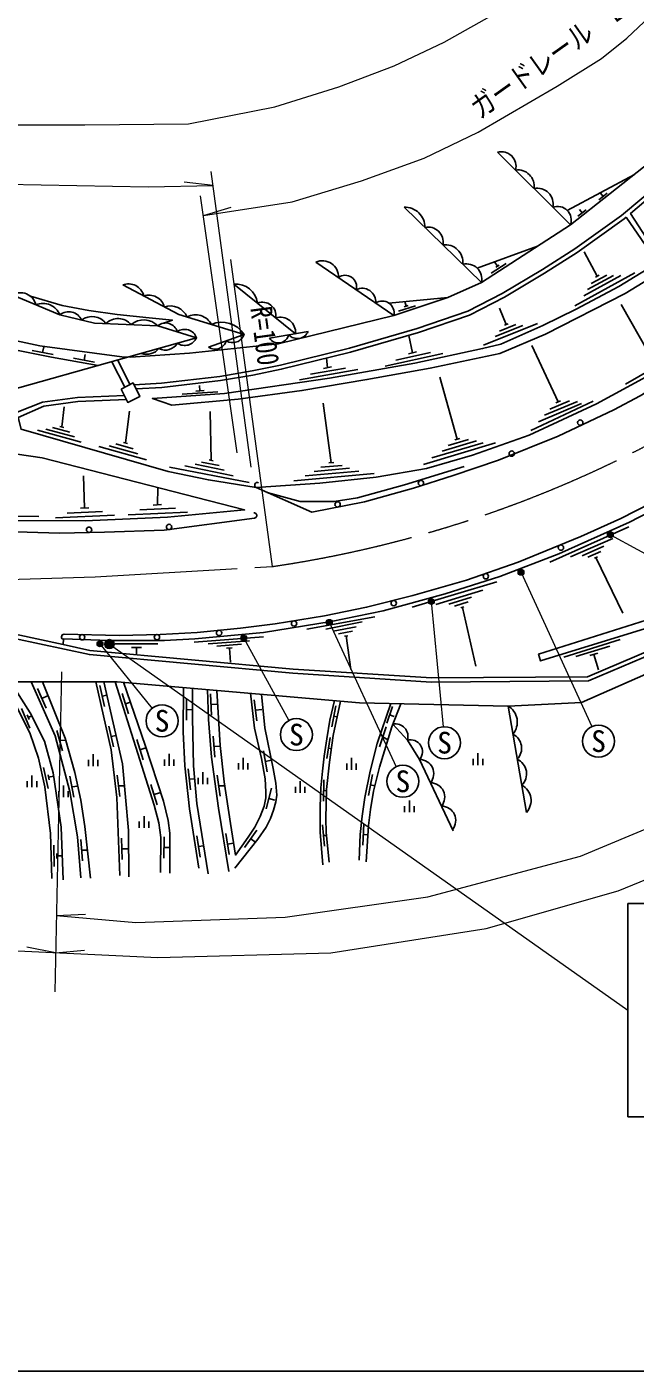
# Model space of a CAD drawing. Units: millimetres at full size, sheet at 1:1000; details may follow other scales. Extents: x 40000 to 680000, y 20000 to 380000.
# Drawn here: x 203018 to 254334, y 205000 to 318475 of the extents above; entities that cross this region are included whole.
import ezdxf
from ezdxf.enums import TextEntityAlignment as Align

# ---------------------------------------------------------------- set-up
doc = ezdxf.new("R2010")
doc.units = ezdxf.units.MM
doc.header["$LTSCALE"] = 1000
doc.linetypes.add('CHAIN', pattern=[18.5, 12, -1.5, 3.5, -1.5])
doc.linetypes.add('DASHED', pattern=[7.5, 6, -1.5])
for name, color, linetype, lineweight in [('M-BGD', 7, 'Continuous', 25), ('M-BMK', 2, 'CHAIN', 13), ('M-STR-HTXT', 7, 'Continuous', 13), ('M-STR-STRC', 7, 'Continuous', 25), ('M-TTL-BAND', 7, 'Continuous', 25)]:
    doc.layers.add(name, color=color, linetype=linetype, lineweight=lineweight)
doc.styles.add('ＭＳ ゴシック', font='')
doc.styles.get('ＭＳ ゴシック').set_extended_font_data('MS Gothic')

msp = doc.modelspace()

# ---------------------------------------------------------------- hatches: boundary and pattern name
at = {"layer": 'M-STR-HTXT'}
for points in [[(252463, 275726, -1), (252024, 275486, -1)], [(244929, 272548, -1), (244490, 272309, -1)], [(237358, 270090, -1), (236919, 269851, -1)], [(228755, 268332, -1), (228316, 268093, -1)], [(209646, 266162, -1), (210321, 266592, -1)], [(221533, 266999, -1), (221094, 266760, -1)], [(209403, 266513, -1), (208964, 266274, -1)]]:
    msp.add_hatch(color=256, dxfattribs=at).paths.add_polyline_path(points)

# ---------------------------------------------------------------- linework, layer by layer
at = {"layer": 'M-BGD'}
for p, q in [((242729, 307902), (248879, 301764)), ((248611, 302984), (254271, 306025)), ((251278, 303889), (251984, 304448)), ((251631, 304169), (251408, 304451)), ((234843, 303243), (241374, 296902)), ((249504, 302487), (250210, 303045)), ((249857, 302766), (249634, 303049)), ((241013, 298106), (246100, 299964)), ((227405, 298617), (233972, 294109)), ((242202, 297689), (243461, 298504)), ((242717, 298273), (242478, 298641)), ((251137, 297420), (250032, 299494)), ((242570, 298178), (242864, 298368)), ((254301, 297704), (249242, 294924)), ((249999, 295779), (253133, 297478)), ((250324, 296297), (252522, 297488)), ((250620, 296799), (251939, 297514)), ((250983, 297337), (251291, 297503)), ((220485, 296753), (225679, 292577)), ((233565, 295155), (238540, 295631)), ((235028, 294904), (234902, 295283)), ((234383, 294467), (235806, 294941)), ((234862, 294848), (235194, 294959)), ((243469, 293353), (242904, 294742)), ((255505, 290933), (253169, 295026)), ((241532, 291593), (246085, 293445)), ((242537, 292326), (244853, 293268)), ((242887, 292792), (244277, 293357)), ((243307, 293287), (243631, 293418)), ((223486, 292190), (226742, 292765)), ((235555, 290957), (235237, 292423)), ((200592, 287519), (211627, 290609)), ((203462, 291162), (205230, 290828)), ((204346, 290995), (204435, 291467)), ((206959, 290505), (208729, 290179)), ((207844, 290342), (207931, 290814)), ((228383, 289706), (228289, 290519)), ((233239, 289841), (238125, 290901)), ((234153, 290346), (237084, 290982)), ((235213, 290883), (235897, 291032)), ((247850, 286821), (245621, 291570)), ((253534, 288318), (258758, 291341)), ((226024, 288684), (230949, 289545)), ((226957, 289152), (229912, 289668)), ((228038, 289645), (228728, 289766)), ((239333, 283669), (237864, 288896)), ((216132, 287470), (219125, 287678)), ((217267, 287729), (217965, 287778)), ((217616, 287754), (217585, 288203)), ((205976, 284707), (206175, 286409)), ((211335, 283355), (211677, 286023)), ((218554, 281887), (218468, 286005)), ((228694, 281681), (228028, 286699)), ((245538, 284392), (250795, 286869)), ((246190, 285144), (249809, 286671)), ((246702, 285685), (249466, 286851)), ((247138, 286195), (248796, 286895)), ((247657, 286739), (248044, 286903)), ((203914, 284431), (207610, 283421)), ((204628, 284516), (207039, 283857)), ((205181, 284645), (206628, 284249)), ((205807, 284754), (206145, 284661)), ((239132, 283609), (239535, 283729)), ((209084, 283053), (213100, 281925)), ((209970, 283116), (212376, 282440)), ((210532, 283269), (211976, 282864)), ((211167, 283403), (211504, 283308)), ((236472, 281524), (242564, 283375)), ((237188, 282095), (241502, 283372)), ((238065, 282668), (240942, 283519)), ((238555, 283126), (240281, 283637)), ((216337, 281422), (220410, 280588)), ((217209, 281550), (219658, 281048)), ((217759, 281743), (219229, 281442)), ((218383, 281922), (218726, 281852)), ((227824, 281305), (229617, 281460)), ((228485, 281663), (228904, 281700)), ((207889, 277854), (207790, 280566)), ((215049, 281320), (221770, 280023)), ((225543, 280160), (232309, 280777)), ((226508, 280588), (231036, 280981)), ((227252, 280954), (230241, 281213)), ((214031, 278127), (214077, 279581)), ((213681, 278112), (214380, 278143)), ((199013, 277178), (204013, 277154)), ((205423, 277023), (210418, 277246)), ((206406, 277427), (209403, 277561)), ((207539, 277838), (208239, 277869)), ((211565, 277297), (216560, 277519)), ((212548, 277701), (215545, 277835)), ((247129, 273287), (253805, 276272)), ((252443, 275286), (248887, 273725)), ((251701, 274633), (249870, 273829)), ((251456, 274198), (250357, 273715)), ((251155, 273738), (250899, 273625)), ((251027, 273682), (253289, 268997)), ((235530, 269478), (242664, 271620)), ((237521, 269728), (241476, 270937)), ((240542, 270338), (238630, 269753)), ((240248, 269934), (239100, 269583)), ((239895, 269513), (239628, 269431)), ((239761, 269472), (240887, 264505)), ((226634, 267626), (232379, 268686)), ((228238, 267637), (231310, 268242)), ((230813, 267838), (228851, 267452)), ((206107, 266824), (206067, 266328)), ((217123, 266529), (222969, 266984)), ((230479, 267467), (229301, 267235)), ((230085, 267083), (229811, 267029)), ((229948, 267056), (230336, 264224)), ((253085, 266759), (248310, 265276)), ((214071, 266384), (210471, 266384)), ((212691, 266084), (211851, 266084)), ((212271, 266084), (212274, 265477)), ((221809, 266653), (218320, 266381)), ((221130, 266359), (219036, 266196)), ((220346, 266057), (219857, 266019)), ((220102, 266038), (220195, 264842)), ((252210, 266205), (249345, 265315)), ((251191, 265606), (250523, 265398)), ((250857, 265502), (251258, 264213)), ((203915, 262612), (204648, 260968)), ((209175, 262864), (209566, 261107)), ((211060, 262194), (211600, 260477)), ((218519, 262182), (218591, 260384)), ((204281, 261790), (204758, 262002)), ((209371, 261985), (209766, 262073)), ((211330, 261336), (211754, 261469)), ((216483, 261738), (216472, 259938)), ((218555, 261283), (219076, 261304)), ((222200, 261677), (222415, 259890)), ((229080, 261165), (228748, 259396)), ((233861, 261111), (233381, 259690)), ((243616, 261145), (245161, 252158)), ((202556, 260939), (203275, 259288)), ((203051, 260402), (203219, 260017)), ((203135, 260209), (203441, 260286)), ((216477, 260838), (216999, 260835)), ((222307, 260784), (222826, 260846)), ((228914, 260281), (229171, 260233)), ((233621, 260400), (234019, 260266)), ((205551, 259092), (206014, 257352)), ((209933, 259456), (210324, 257699)), ((233335, 259393), (232758, 257688)), ((205782, 258222), (206285, 258268)), ((210129, 258578), (210536, 258668)), ((212280, 258310), (212819, 256593)), ((212550, 257451), (213048, 257608)), ((218720, 258611), (218865, 256817)), ((218793, 257714), (219313, 257756)), ((228619, 258485), (228333, 256708)), ((228476, 257597), (228705, 257528)), ((233046, 258540), (233475, 258286)), ((208203, 256072), (208203, 256595)), ((208603, 256072), (208603, 257069)), ((209003, 256072), (209003, 256595)), ((214622, 256101), (214622, 256624)), ((215022, 256101), (215022, 257097)), ((215422, 256101), (215422, 256624)), ((221268, 255786), (221268, 256782)), ((222968, 257357), (223289, 255586)), ((223128, 256472), (223642, 256565)), ((230403, 255764), (230403, 256760)), ((240673, 256157), (240673, 256679)), ((241073, 256157), (241073, 257153)), ((241473, 256157), (241473, 256679)), ((204423, 255950), (204816, 254194)), ((204808, 255330), (204900, 254920)), ((216637, 255856), (216826, 254066)), ((217858, 254555), (217858, 255551)), ((220868, 255786), (220868, 256309)), ((221668, 255786), (221668, 256309)), ((230003, 255764), (230003, 256287)), ((230803, 255764), (230803, 256287)), ((232187, 255370), (231840, 253603)), ((203048, 254289), (203048, 254812)), ((203448, 254289), (203448, 255285)), ((203848, 254289), (203848, 254812)), ((204854, 255125), (205282, 255220)), ((206111, 253438), (206111, 254434)), ((206647, 255221), (206983, 253453)), ((206815, 254337), (207308, 254370)), ((210635, 255307), (210850, 253520)), ((210743, 254413), (211242, 254417)), ((213467, 254531), (214006, 252814)), ((216732, 254961), (217167, 255007)), ((217458, 254555), (217458, 255077)), ((218258, 254555), (218258, 255077)), ((219076, 255309), (219322, 253526)), ((219199, 254418), (219709, 254418)), ((223644, 254208), (223197, 252465)), ((225681, 253810), (225681, 254333)), ((226081, 253810), (226081, 254806)), ((226481, 253810), (226481, 254333)), ((228083, 254900), (228044, 253100)), ((232013, 254487), (232380, 254418)), ((205711, 253438), (205711, 253960)), ((206511, 253438), (206511, 253960)), ((213736, 253672), (214234, 253829)), ((223421, 253336), (223926, 253207)), ((228063, 254000), (228287, 253992)), ((235288, 252172), (235288, 253168)), ((234888, 252172), (234888, 252694)), ((235688, 252172), (235688, 252694)), ((212501, 250861), (212501, 251383)), ((212901, 250861), (212901, 251857)), ((213301, 250861), (213301, 251383)), ((227971, 251119), (228117, 249324)), ((231441, 251186), (231363, 249388)), ((207571, 249863), (207710, 248068)), ((210990, 249983), (211058, 248184)), ((214587, 250113), (214563, 248313)), ((217364, 250173), (217648, 248396)), ((219801, 250384), (220084, 248606)), ((222419, 250668), (221384, 249195)), ((221901, 249932), (222328, 249631)), ((228044, 250222), (228301, 250227)), ((231402, 250287), (231782, 250270)), ((205285, 249387), (205330, 247587)), ((205542, 248703), (205553, 248283)), ((207641, 248966), (208114, 248984)), ((211024, 249083), (211545, 249103)), ((214575, 249213), (215085, 249191)), ((217506, 249284), (217926, 249351)), ((219943, 249495), (220452, 249566)), ((205547, 248493), (205996, 248496))]:
    msp.add_line(p, q, dxfattribs=at)
at = {"layer": 'M-BGD', "linetype": 'DASHED'}
for p, q in [((210198, 290209), (211276, 288062)), ((210681, 290345), (211716, 288283))]:
    msp.add_line(p, q, dxfattribs=at)
at = {"layer": 'M-BGD'}
for points in [[(211757, 290604), (216749, 290927), (224228, 291717), (233972, 294109), (238540, 295631), (241374, 296902), (248879, 301764), (255590, 307068), (258795, 309869), (261705, 313048), (266180, 318876), (270633, 320764), (274584, 322517), (283570, 330577), (284100, 331386)], [(267501, 316196), (266298, 315593), (263160, 311265), (258339, 306867), (253193, 302547), (249249, 299726), (246514, 297991), (243130, 295976), (240231, 294463), (235953, 293009), (230237, 291361), (224408, 289919), (222024, 289429), (219306, 288973), (214380, 288395), (212062, 288253)], [(262093, 291626), (261264, 291855), (260896, 292007), (253950, 302730), (258601, 306676), (263335, 311087), (266528, 315302), (267711, 315865)], [(206107, 266824), (209919, 266684), (214622, 266684), (217185, 266816), (222972, 267344), (228679, 268269), (233091, 269167), (238316, 270624), (242913, 272076), (247907, 273978), (253852, 276671), (258925, 279285), (264297, 282384), (270532, 286504), (276381, 290900), (280952, 294993), (285612, 299626), (289311, 303745), (294256, 309987)], [(295268, 309143), (293693, 305928), (292047, 302427), (288658, 292713), (281544, 286167), (274566, 280327), (268126, 276008), (260791, 271429), (255270, 268391), (246197, 265536), (246347, 264950), (255564, 267811), (264860, 273067), (271922, 277645), (275799, 280363), (284346, 286869)], [(253578, 302412), (253408, 302270), (249444, 299436), (246697, 297693), (243301, 295670), (240369, 294140), (236058, 292674), (230328, 291023), (224485, 289578), (222088, 289085), (219355, 288627), (214411, 288046), (212233, 287912)], [(253578, 302412), (260345, 292537), (260264, 290902), (257371, 288920), (254768, 287333), (252546, 286159), (247847, 283938), (242799, 281908), (238990, 280607), (235624, 279528), (231497, 278386), (227053, 277497), (222374, 279585)], [(256226, 298547), (252971, 296566), (249356, 294654), (246557, 293256), (243011, 291694), (241471, 291321), (235746, 290078), (228538, 288819), (219697, 287537), (213602, 287115), (215235, 286555), (220834, 287045), (226222, 287768), (231704, 288700), (237032, 289657), (242911, 290893), (246766, 292530), (253484, 295957), (256660, 297914)], [(197415, 297256), (201766, 295855), (205803, 294162), (208732, 293472), (214067, 293242), (217334, 292237), (211627, 290609)], [(211099, 296689), (215824, 294200), (221347, 292509), (218346, 291424)], [(211757, 290604), (211034, 290636), (204100, 291552), (196883, 293099), (192020, 294337), (188442, 295403), (183777, 293960), (173838, 293514)], [(203310, 295741), (205980, 294953), (208248, 294524), (210639, 294203), (213336, 293927), (215289, 293727), (214536, 293463)], [(209025, 289881), (205086, 290605), (199163, 291769), (193839, 292950), (190055, 293950), (186745, 294878)], [(202271, 285494), (202527, 284505), (214924, 280950), (218338, 280227), (222374, 279585), (227735, 279946), (232485, 280466), (236742, 281209), (240617, 282333), (245396, 283999), (251068, 286651), (256570, 289641), (260317, 291976)], [(211240, 287353), (207297, 287201), (204335, 286790), (202205, 285952)], [(211412, 287010), (207327, 286852), (204436, 286451), (202271, 285494)], [(200345, 285327), (198753, 276819), (207937, 276775), (214869, 277084), (221382, 277701), (204316, 282092), (199861, 282740)], [(206162, 267208), (210804, 267105), (214276, 267190), (217388, 267362), (221033, 267706), (223965, 268084), (228126, 268755), (231684, 269476), (235569, 270473), (240102, 271767), (244468, 273279), (249746, 275444), (253138, 276979), (258347, 279660), (262361, 282072), (265747, 284065), (266881, 284721)], [(223293, 279175), (226087, 278415), (228945, 278415), (230913, 278732), (234881, 279811), (239907, 281372)], [(198753, 276819), (199392, 275929), (205769, 275749), (209559, 275826), (214603, 275980), (222221, 277006)], [(206067, 266328), (208340, 265839), (225491, 264260), (237146, 263515), (250324, 263621), (258652, 267146), (262827, 268236), (267195, 269705), (276169, 273920), (277660, 272334), (274068, 268367), (271483, 264394)], [(200692, 266935), (201985, 266850), (208286, 265492), (225463, 263911), (237136, 263165), (250397, 263272), (258765, 266814), (262927, 267900), (267325, 269380), (276174, 273469), (277208, 272355), (273790, 268581), (271189, 264585)], [(200649, 266337), (202089, 263176), (210628, 263196), (231068, 261413), (243616, 261145), (249808, 261447), (256202, 264265), (264357, 266378), (266975, 267737), (273790, 268581)], [(205115, 246587), (205020, 250375), (204542, 254321), (204001, 256740), (203268, 258872), (202122, 261163), (200307, 263932), (200959, 264252), (203298, 260568), (204508, 258181), (205241, 255508), (205909, 250925), (206068, 246469)], [(203377, 263179), (205405, 258627), (206650, 253943), (207291, 250104), (207557, 246655)], [(208376, 246602), (207895, 250975), (207557, 253197), (207059, 255543), (206241, 258423), (204335, 263181)], [(208835, 263192), (210115, 257436), (210598, 253430), (210848, 246829)], [(211630, 246722), (211577, 250633), (211079, 256267), (209512, 263194)], [(210472, 263196), (213748, 252764), (214145, 251283), (214325, 250047), (214286, 247098)], [(215085, 247034), (215085, 250407), (214944, 251476), (214557, 253099), (212998, 257844), (211178, 263148)], [(216228, 262708), (216205, 258971), (216348, 256105), (216734, 252461), (217533, 247457)], [(218306, 246981), (217353, 252930), (217069, 256103), (216992, 260180), (216992, 262641)], [(218243, 262532), (218345, 260013), (218602, 256832), (219196, 252523), (220048, 247172)], [(219042, 262462), (219320, 257799), (219658, 254759), (220184, 251223), (220615, 248556), (221688, 250082), (222259, 250932), (222713, 251829), (223040, 252702), (223168, 253401), (223168, 253902), (223133, 254985), (222819, 256715), (222224, 259289), (221872, 262216)], [(222820, 262133), (223087, 259301), (223786, 255877), (224019, 254642), (224102, 253633), (224009, 253062), (223822, 252352), (223578, 251653), (223216, 250908), (222505, 249906), (220571, 247448)], [(228957, 261598), (228571, 259961), (228336, 258366), (228101, 256911), (227948, 255644), (227807, 254242), (227772, 252623), (227760, 250488), (227983, 247736)], [(228512, 247971), (228277, 250481), (228253, 251654), (228289, 254100), (228547, 256399), (228864, 258658), (229487, 261551)], [(233723, 261357), (232585, 257989), (231974, 255643), (231540, 253430), (231305, 251858), (231141, 250298), (231047, 248140)], [(231634, 247988), (231834, 251061), (231998, 252410), (232268, 253958), (232761, 255976), (233818, 259394), (234568, 261339)], [(233906, 259622), (235121, 258259), (236154, 256641), (238996, 250595)]]:
    msp.add_lwpolyline(points, dxfattribs=at)
msp.add_lwpolyline([(210963, 287904), (211981, 288415), (212549, 287284), (211531, 286773)], close=True, dxfattribs=at)
at = {"layer": 'M-BGD', "linetype": 'DASHED'}
msp.add_lwpolyline([(125349, 275116), (132522, 275089), (165583, 270682), (180212, 268957), (193069, 267835), (200715, 267284), (202034, 267198), (206067, 266328)], dxfattribs=at)
at = {"layer": 'M-BGD'}
for centre in [(249709, 285067), (243924, 282455), (236260, 279968), (229231, 278162), (208263, 276025), (215012, 276262), (248076, 274515), (241741, 272096), (233966, 269829), (225554, 268112), (207680, 266949), (213993, 266958), (219232, 267310)]:
    msp.add_circle(centre, 225, dxfattribs=at)
for centre, radius, start, end in [((243038, 306693), 1248, 345.78726, 104.3337), ((244444, 305027), 1374, 351.88317, 98.23779), ((246080, 303522), 1340, 348.23626, 101.8847), ((234925, 301571), 1674, 358.90088, 92.78546), ((247794, 302165), 1157, 339.73994, 110.38102), ((236884, 300323), 1250, 348.44758, 103.23877), ((238320, 298599), 1488, 353.51654, 98.1698), ((227950, 297381), 1350, 357.27337, 113.79887), ((240114, 297180), 1290, 347.5453, 104.14104), ((229869, 296540), 964, 344.7914, 126.28083), ((211591, 295462), 1322, 12.57901, 111.86654), ((220673, 294946), 1817, 6.46938, 95.92849), ((231315, 295276), 1134, 354.04501, 117.02722), ((202455, 294667), 1373, 14.38408, 120.10425), ((204377, 293591), 1536, 21.79977, 112.68856), ((213326, 294494), 1332, 14.98891, 109.45665), ((222903, 294108), 1126, 350.22478, 112.17309), ((233001, 294333), 997, 347.03324, 124.039), ((206550, 293237), 1188, 24.54676, 128.94088), ((208508, 292540), 1479, 36.99347, 126.38558), ((215107, 293348), 1570, 23.71078, 108.36488), ((217262, 292678), 1487, 27.10376, 118.84843), ((224396, 292688), 1288, 355.05701, 107.34086), ((210707, 292414), 1438, 40.03494, 135.02774), ((212886, 292097), 1644, 44.09822, 130.96446), ((214721, 292463), 1017, 15.76535, 130.04512), ((216324, 291862), 1077, 20.37789, 125.43258), ((219470, 291310), 2228, 32.56985, 113.38234), ((214709, 292352), 1161, 241.59617, 330.23607), ((216340, 292658), 1079, 234.77922, 337.05303), ((218889, 292268), 1003, 237.20228, 342.54759), ((220378, 292844), 1026, 238.80909, 340.94078), ((224234, 292707), 909, 214.6188, 345.38617), ((225835, 293151), 986, 223.05811, 336.94685), ((213130, 292159), 1320, 250.71694, 321.11531), ((222466, 279791), 225, 65.95236, 245.95236), ((222191, 277229), 225, 277.67274, 97.67274), ((206157, 266983), 225, 88.72768, 268.72768), ((242820, 259788), 1573, 319.88544, 59.6297), ((234113, 258584), 1059, 342.17307, 101.30366), ((243417, 257577), 1342, 316.39191, 63.12323), ((235382, 257287), 1007, 320.07957, 104.99926), ((236128, 255424), 1217, 321.5796, 88.7755), ((243836, 255430), 1340, 313.83212, 65.68302), ((237056, 253450), 1217, 321.5796, 88.7755), ((244085, 253160), 1470, 317.05818, 62.45696), ((237983, 251477), 1217, 321.5796, 88.7755)]:
    msp.add_arc(centre, radius, start, end, dxfattribs=at)
at = {"layer": 'M-BMK'}
msp.add_lwpolyline([(68449, 291814), (99004, 285118), (125045, 280397), (150934, 276454), (166737, 274499), (187009, 272585), (200498, 271805), (208770, 272061), (223721, 272920)], dxfattribs=at)
msp.add_arc((209163, 371854), 100000, 278.37094, 331.44496, dxfattribs=at)
at = {"layer": 'M-STR-HTXT'}
for p, q in [((218736, 305079), (216299, 305377)), ((221936, 281318), (218577, 306257)), ((220770, 282523), (217675, 304221)), ((217912, 302559), (220264, 303264)), ((220198, 298834), (223721, 272920)), ((252244, 275606), (256820, 273121)), ((244709, 272428), (250685, 259408)), ((237139, 269970), (238128, 259394)), ((228535, 268212), (234173, 256014)), ((221313, 266880), (225110, 259914)), ((209183, 266394), (213575, 260947)), ((209983, 266377), (253723, 235473)), ((205945, 264033), (205362, 237008)), ((205501, 243450), (207953, 243585)), ((205434, 240320), (203022, 240778)), ((205434, 240320), (207879, 240544))]:
    msp.add_line(p, q, dxfattribs=at)
for points in [[(76151, 326571), (106589, 320432), (130827, 315754), (155806, 312614), (170693, 311346), (189695, 310427), (200982, 310194), (207917, 310194), (216656, 310279), (223936, 311713), (229340, 313415), (234005, 315191), (238225, 317189), (242974, 319854), (246809, 322396), (249196, 324235), (253344, 327676), (258717, 333364), (261534, 336727), (265217, 342162)], [(217912, 302559), (225390, 303700), (231250, 305491), (236546, 307397), (241105, 309577), (247745, 313467), (251485, 315819), (253637, 317530), (258923, 322521), (263658, 327896), (266812, 332200), (270912, 338900)], [(129504, 312412), (149705, 309161), (170451, 306919), (189437, 305593), (201212, 305186), (213242, 304982), (218736, 305079)], [(205501, 243450), (212221, 242880), (224822, 243310), (236850, 245027), (249738, 248462), (258616, 252183), (267638, 256763), (276945, 262774), (282244, 266924), (291536, 274665), (299257, 283271), (305533, 291659), (310096, 299110)], [(62152, 263481), (93115, 255697), (120110, 250803), (146833, 246733), (163484, 244673), (184518, 241743), (200455, 240560), (214056, 239905), (228664, 240308), (241761, 242372), (252894, 245544), (263145, 249724), (272918, 254859), (281431, 260548), (287549, 265170), (294438, 271609), (302040, 279708), (309844, 290693), (313529, 297113)]]:
    msp.add_lwpolyline(points, dxfattribs=at)
for centre, radius in [((252244, 275606), 250), ((244709, 272428), 250), ((237139, 269970), 250), ((228535, 268212), 250), ((209983, 266377), 400), ((221313, 266880), 250), ((209183, 266394), 250)]:
    msp.add_circle(centre, radius, dxfattribs=at)
at = {"layer": 'M-STR-STRC'}
msp.add_lwpolyline([(253723, 226473), (258123, 226473), (258123, 244473), (253723, 244473)], close=True, dxfattribs=at)
for centre in [(214423, 259896), (225756, 258729), (238254, 258050), (251249, 258181), (234739, 254789)]:
    msp.add_circle(centre, 1350, dxfattribs=at)
at = {"layer": 'M-TTL-BAND'}
msp.add_line((40000, 205000), (579000, 205000), dxfattribs=at)

# ---------------------------------------------------------------- texts
at = {"layer": 'M-STR-HTXT', "style": 'ＭＳ ゴシック', "width": 0.8}
for s, rotation, p in [('ガードレール\u3000L=90.0', 35.45, (249705, 315994)), ('R=100', 277.741, (221650, 292200))]:
    msp.add_text(s, height=1833, rotation=rotation, dxfattribs=at).set_placement(p, align=Align.BOTTOM_CENTER)
at = {"layer": 'M-STR-STRC', "style": 'ＭＳ ゴシック'}
for p in [(214423, 259896), (225756, 258729), (238254, 258050), (251249, 258181), (234739, 254789)]:
    msp.add_text('S', height=1833, dxfattribs=at).set_placement(p, align=Align.MIDDLE_CENTER)

doc.saveas('drawing.dxf')
